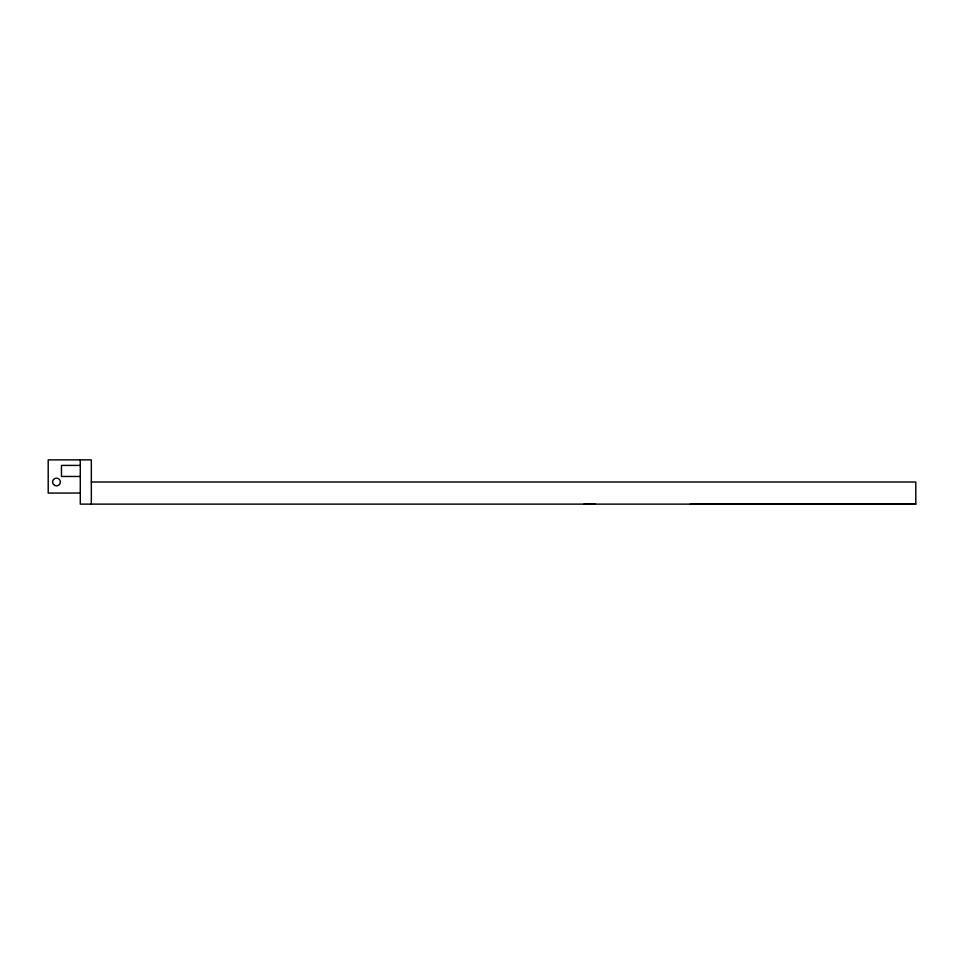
<?xml version="1.0" encoding="UTF-8"?>
<svg xmlns="http://www.w3.org/2000/svg" width="964" height="964" viewBox="0 0 964 964"><rect width="100%" height="100%" fill="white"/><g stroke="black" fill="none" stroke-linecap="round" stroke-linejoin="round"><path stroke-width="1.45" d="M80.277 465.407L61.467 465.407L61.467 476.469L80.277 476.469M91.339 482L915.8 482L915.8 504.124L80.277 504.124L80.277 459.876M80.277 493.062L48.2 493.062L48.2 459.876L91.339 459.876L91.339 504.124M690.272 504.124L915.8 504.039M584.088 504.052L595.149 504.124M54.562 485.35A3.868 3.868 0 0 0 60.371 482A3.868 3.868 0 0 0 54.562 478.65A3.868 3.868 0 0 0 54.562 485.35"/></g></svg>
